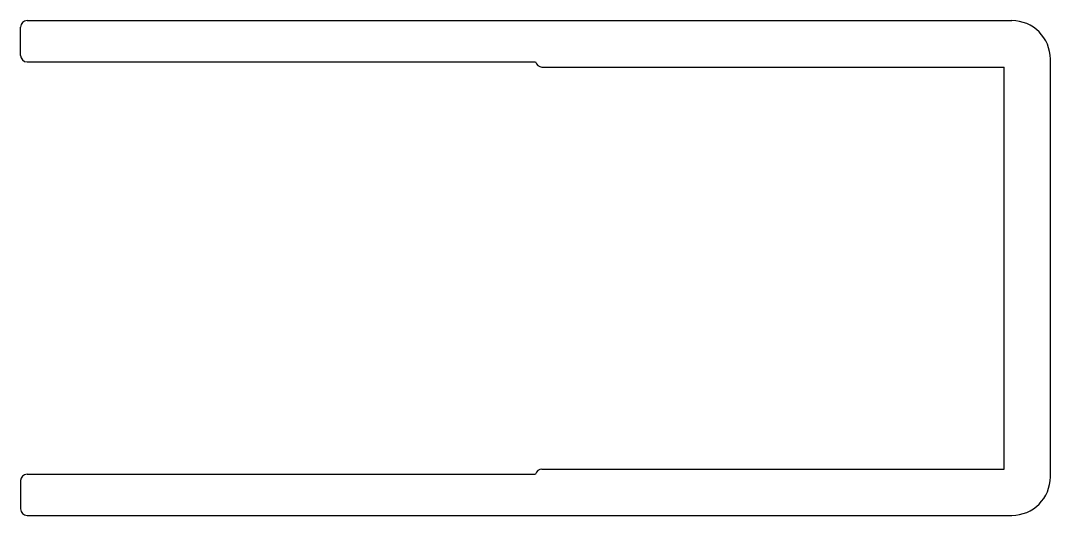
# Model space of a CAD drawing. Extents: x 1291.1 to 1331.1, y 2182.4 to 2201.6.
import ezdxf

# ---------------------------------------------------------------- set-up
doc = ezdxf.new("R2010")
doc.units = 0
doc.layers.get('0').update_dxf_attribs({"linetype": 'CONTINUOUS'})

msp = doc.modelspace()

# ---------------------------------------------------------------- linework, layer by layer
for p, q in [((1291.359, 2201.623), (1329.609, 2201.623)), ((1291.109, 2200.273), (1291.109, 2201.373)), ((1291.359, 2200.023), (1311.114, 2200.023)), ((1331.109, 2183.923), (1331.109, 2200.123)), ((1311.359, 2199.823), (1329.309, 2199.823)), ((1329.309, 2184.223), (1329.309, 2199.823)), ((1291.359, 2184.023), (1311.114, 2184.023)), ((1311.359, 2184.223), (1329.309, 2184.223)), ((1291.109, 2183.773), (1291.109, 2182.673)), ((1291.359, 2182.423), (1329.609, 2182.423))]:
    msp.add_line(p, q)
for centre, radius, start, end in [((1291.359, 2201.373), 0.25, 90, 180), ((1329.609, 2200.123), 1.5, 0, 90), ((1291.359, 2200.273), 0.25, 180, 270), ((1311.359, 2200.073), 0.25, 191.537, 270), ((1291.359, 2183.773), 0.25, 90, 180), ((1311.359, 2183.973), 0.25, 90, 168.463), ((1329.609, 2183.923), 1.5, 270, 0), ((1291.359, 2182.673), 0.25, 180, 270)]:
    msp.add_arc(centre, radius, start, end)

doc.saveas('drawing.dxf')
